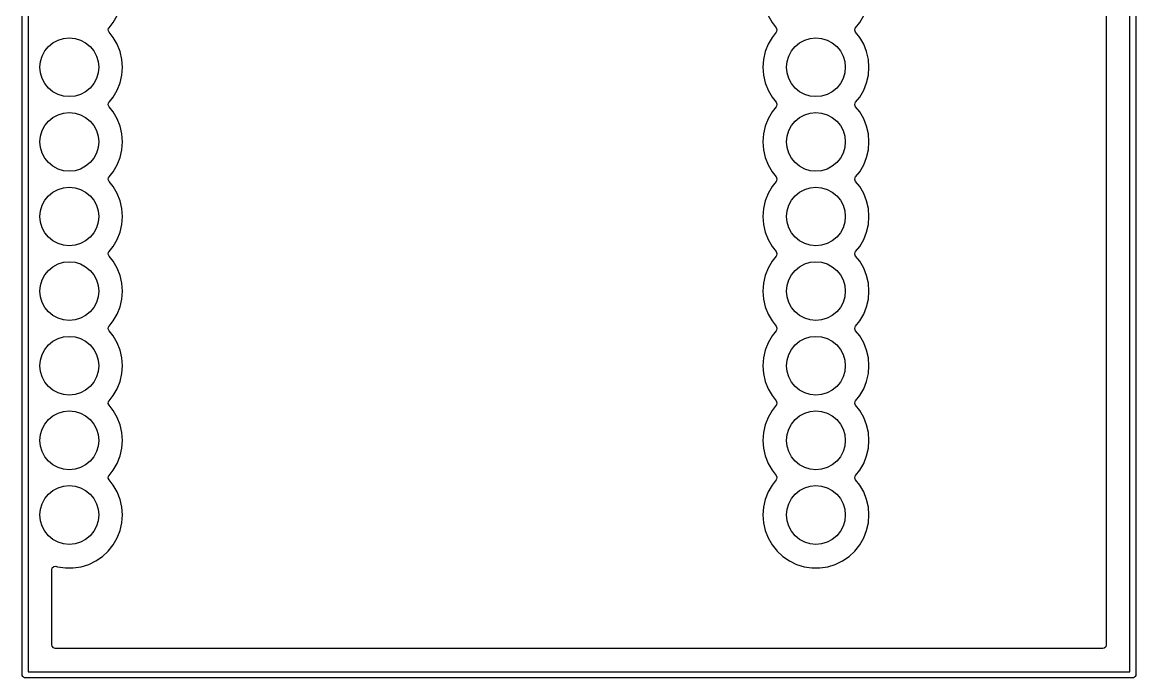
# Model space of a CAD drawing. Extents: x 164 to 201.9, y -130.9 to -85.9.
# Drawn here: x 164.05 to 201.93, y -130.86 to -108.55 of the extents above; entities that cross this region are included whole.
import ezdxf

# ---------------------------------------------------------------- set-up
doc = ezdxf.new("R2010")
doc.units = 0
doc.layers.add('BLACK', color=7, linetype='CONTINUOUS')

msp = doc.modelspace()

# ---------------------------------------------------------------- linework, layer by layer
at = {"layer": 'BLACK', "linetype": 'CONTINUOUS'}
for p, q in [((164.05, -130.76), (164.05, -86)), ((164.25, -86.1), (164.25, -130.66)), ((201.73, -130.66), (201.73, -86.1)), ((201.93, -86), (201.93, -130.76)), ((200.9295, -87.0245), (200.9295, -129.7355)), ((167.141815, -108.557102), (167.276743, -108.323398)), ((189.423257, -108.323398), (189.558185, -108.557102)), ((192.541815, -108.557102), (192.676743, -108.323398)), ((167.001784, -108.732693), (167.141815, -108.557102)), ((189.558185, -108.557102), (189.69821, -108.732687)), ((192.401784, -108.732693), (192.541815, -108.557102)), ((165.45491, -109.099215), (165.65, -109.08)), ((165.65, -109.08), (165.84509, -109.099215)), ((166.975381, -108.822627), (166.988136, -108.753931)), ((167.001787, -108.88731), (166.975381, -108.822627)), ((166.988136, -108.753931), (167.001784, -108.732693)), ((167.141815, -109.062898), (167.001787, -108.88731)), ((167.276743, -109.296602), (167.141815, -109.062898)), ((189.558185, -109.062898), (189.423258, -109.296599)), ((189.69821, -108.887313), (189.558185, -109.062898)), ((189.69821, -108.732687), (189.724618, -108.797374)), ((189.711862, -108.866069), (189.69821, -108.887313)), ((189.724618, -108.797374), (189.711862, -108.866069)), ((190.85491, -109.099215), (191.05, -109.08)), ((191.05, -109.08), (191.24509, -109.099215)), ((192.375381, -108.822627), (192.388136, -108.753931)), ((192.401787, -108.88731), (192.375381, -108.822627)), ((192.388136, -108.753931), (192.401784, -108.732693)), ((192.541815, -109.062898), (192.401787, -108.88731)), ((192.676743, -109.296602), (192.541815, -109.062898)), ((164.81853, -109.52443), (164.942893, -109.372893)), ((164.942893, -109.372893), (165.09443, -109.24853)), ((165.09443, -109.24853), (165.267317, -109.15612)), ((165.267317, -109.15612), (165.45491, -109.099215)), ((165.84509, -109.099215), (166.032683, -109.15612)), ((166.032683, -109.15612), (166.20557, -109.24853)), ((166.20557, -109.24853), (166.357107, -109.372893)), ((166.357107, -109.372893), (166.48147, -109.52443)), ((167.375334, -109.547805), (167.276743, -109.296602)), ((189.423256, -109.296603), (189.324666, -109.547804)), ((189.423258, -109.296599), (189.423256, -109.296603)), ((190.21853, -109.52443), (190.342893, -109.372893)), ((190.342893, -109.372893), (190.49443, -109.24853)), ((190.49443, -109.24853), (190.667317, -109.15612)), ((190.667317, -109.15612), (190.85491, -109.099215)), ((191.24509, -109.099215), (191.432683, -109.15612)), ((191.432683, -109.15612), (191.60557, -109.24853)), ((191.60557, -109.24853), (191.757107, -109.372893)), ((191.757107, -109.372893), (191.88147, -109.52443)), ((192.775334, -109.547805), (192.676743, -109.296602)), ((164.669215, -109.88491), (164.72612, -109.697317)), ((164.72612, -109.697317), (164.81853, -109.52443)), ((166.48147, -109.52443), (166.57388, -109.697317)), ((166.57388, -109.697317), (166.630785, -109.88491)), ((167.435383, -109.810897), (167.375334, -109.547805)), ((167.455549, -110.08), (167.435383, -109.810897)), ((189.264616, -109.810898), (189.244451, -110.079995)), ((189.324664, -109.547811), (189.264616, -109.810898)), ((189.324666, -109.547804), (189.324664, -109.547811)), ((190.069215, -109.88491), (190.12612, -109.697317)), ((190.12612, -109.697317), (190.21853, -109.52443)), ((191.88147, -109.52443), (191.97388, -109.697317)), ((191.97388, -109.697317), (192.030785, -109.88491)), ((192.835383, -109.810897), (192.775334, -109.547805)), ((192.855549, -110.08), (192.835383, -109.810897)), ((164.65, -110.08), (164.669215, -109.88491)), ((164.669215, -110.27509), (164.65, -110.08)), ((166.630785, -109.88491), (166.65, -110.08)), ((166.65, -110.08), (166.630785, -110.27509)), ((167.435383, -110.349103), (167.455549, -110.08)), ((189.244451, -110.079995), (189.244451, -110.080004)), ((189.244451, -110.080004), (189.264616, -110.349101)), ((190.05, -110.08), (190.069215, -109.88491)), ((190.069215, -110.27509), (190.05, -110.08)), ((192.030785, -109.88491), (192.05, -110.08)), ((192.05, -110.08), (192.030785, -110.27509)), ((192.835383, -110.349103), (192.855549, -110.08)), ((164.72612, -110.462683), (164.669215, -110.27509)), ((164.81853, -110.63557), (164.72612, -110.462683)), ((166.57388, -110.462683), (166.48147, -110.63557)), ((166.630785, -110.27509), (166.57388, -110.462683)), ((167.375334, -110.612195), (167.435383, -110.349103)), ((189.264616, -110.349101), (189.324664, -110.612188)), ((190.12612, -110.462683), (190.069215, -110.27509)), ((190.21853, -110.63557), (190.12612, -110.462683)), ((191.97388, -110.462683), (191.88147, -110.63557)), ((192.030785, -110.27509), (191.97388, -110.462683)), ((192.775334, -110.612195), (192.835383, -110.349103)), ((164.942893, -110.787107), (164.81853, -110.63557)), ((165.09443, -110.91147), (164.942893, -110.787107)), ((165.267317, -111.00388), (165.09443, -110.91147)), ((166.20557, -110.91147), (166.032683, -111.00388)), ((166.357107, -110.787107), (166.20557, -110.91147)), ((166.48147, -110.63557), (166.357107, -110.787107)), ((167.141815, -111.097102), (167.276743, -110.863398)), ((167.276743, -110.863398), (167.375334, -110.612195)), ((189.324664, -110.612188), (189.324666, -110.612195)), ((189.324666, -110.612195), (189.423257, -110.863398)), ((189.423257, -110.863398), (189.558185, -111.097102)), ((190.342893, -110.787107), (190.21853, -110.63557)), ((190.49443, -110.91147), (190.342893, -110.787107)), ((190.667317, -111.00388), (190.49443, -110.91147)), ((191.60557, -110.91147), (191.432683, -111.00388)), ((191.757107, -110.787107), (191.60557, -110.91147)), ((191.88147, -110.63557), (191.757107, -110.787107)), ((192.541815, -111.097102), (192.676743, -110.863398)), ((192.676743, -110.863398), (192.775334, -110.612195)), ((165.45491, -111.060785), (165.267317, -111.00388)), ((165.65, -111.08), (165.45491, -111.060785)), ((165.84509, -111.060785), (165.65, -111.08)), ((166.032683, -111.00388), (165.84509, -111.060785)), ((166.975381, -111.362627), (166.988136, -111.293931)), ((167.001787, -111.42731), (166.975381, -111.362627)), ((166.988136, -111.293931), (167.001784, -111.272693)), ((167.001784, -111.272693), (167.141815, -111.097102)), ((189.558185, -111.097102), (189.69821, -111.272687)), ((189.69821, -111.272687), (189.724618, -111.337374)), ((189.724618, -111.337374), (189.711862, -111.406069)), ((190.85491, -111.060785), (190.667317, -111.00388)), ((191.05, -111.08), (190.85491, -111.060785)), ((191.24509, -111.060785), (191.05, -111.08)), ((191.432683, -111.00388), (191.24509, -111.060785)), ((192.375381, -111.362627), (192.388136, -111.293931)), ((192.401787, -111.42731), (192.375381, -111.362627)), ((192.388136, -111.293931), (192.401784, -111.272693)), ((192.401784, -111.272693), (192.541815, -111.097102)), ((165.09443, -111.78853), (165.267317, -111.69612)), ((165.267317, -111.69612), (165.45491, -111.639215)), ((165.45491, -111.639215), (165.65, -111.62)), ((165.65, -111.62), (165.84509, -111.639215)), ((165.84509, -111.639215), (166.032683, -111.69612)), ((166.032683, -111.69612), (166.20557, -111.78853)), ((167.141815, -111.602898), (167.001787, -111.42731)), ((167.276743, -111.836602), (167.141815, -111.602898)), ((189.558185, -111.602898), (189.423258, -111.836599)), ((189.69821, -111.427313), (189.558185, -111.602898)), ((189.711862, -111.406069), (189.69821, -111.427313)), ((190.49443, -111.78853), (190.667317, -111.69612)), ((190.667317, -111.69612), (190.85491, -111.639215)), ((190.85491, -111.639215), (191.05, -111.62)), ((191.05, -111.62), (191.24509, -111.639215)), ((191.24509, -111.639215), (191.432683, -111.69612)), ((191.432683, -111.69612), (191.60557, -111.78853)), ((192.541815, -111.602898), (192.401787, -111.42731)), ((192.676743, -111.836602), (192.541815, -111.602898)), ((164.72612, -112.237317), (164.81853, -112.06443)), ((164.81853, -112.06443), (164.942893, -111.912893)), ((164.942893, -111.912893), (165.09443, -111.78853)), ((166.20557, -111.78853), (166.357107, -111.912893)), ((166.357107, -111.912893), (166.48147, -112.06443)), ((166.48147, -112.06443), (166.57388, -112.237317)), ((167.375334, -112.087805), (167.276743, -111.836602)), ((167.435383, -112.350897), (167.375334, -112.087805)), ((189.324664, -112.087811), (189.264616, -112.350898)), ((189.324666, -112.087804), (189.324664, -112.087811)), ((189.423256, -111.836603), (189.324666, -112.087804)), ((189.423258, -111.836599), (189.423256, -111.836603)), ((190.12612, -112.237317), (190.21853, -112.06443)), ((190.21853, -112.06443), (190.342893, -111.912893)), ((190.342893, -111.912893), (190.49443, -111.78853)), ((191.60557, -111.78853), (191.757107, -111.912893)), ((191.757107, -111.912893), (191.88147, -112.06443)), ((191.88147, -112.06443), (191.97388, -112.237317)), ((192.775334, -112.087805), (192.676743, -111.836602)), ((192.835383, -112.350897), (192.775334, -112.087805)), ((164.65, -112.62), (164.669215, -112.42491)), ((164.669215, -112.42491), (164.72612, -112.237317)), ((166.57388, -112.237317), (166.630785, -112.42491)), ((166.630785, -112.42491), (166.65, -112.62)), ((167.455549, -112.62), (167.435383, -112.350897)), ((189.264616, -112.350898), (189.244451, -112.619995)), ((190.05, -112.62), (190.069215, -112.42491)), ((190.069215, -112.42491), (190.12612, -112.237317)), ((191.97388, -112.237317), (192.030785, -112.42491)), ((192.030785, -112.42491), (192.05, -112.62)), ((192.855549, -112.62), (192.835383, -112.350897)), ((164.669215, -112.81509), (164.65, -112.62)), ((164.72612, -113.002683), (164.669215, -112.81509)), ((166.630785, -112.81509), (166.57388, -113.002683)), ((166.65, -112.62), (166.630785, -112.81509)), ((167.435383, -112.889103), (167.455549, -112.62)), ((189.244451, -112.619995), (189.244451, -112.620004)), ((189.244451, -112.620004), (189.264616, -112.889101)), ((190.069215, -112.81509), (190.05, -112.62)), ((190.12612, -113.002683), (190.069215, -112.81509)), ((192.030785, -112.81509), (191.97388, -113.002683)), ((192.05, -112.62), (192.030785, -112.81509)), ((192.835383, -112.889103), (192.855549, -112.62)), ((164.81853, -113.17557), (164.72612, -113.002683)), ((164.942893, -113.327107), (164.81853, -113.17557)), ((166.48147, -113.17557), (166.357107, -113.327107)), ((166.57388, -113.002683), (166.48147, -113.17557)), ((167.276743, -113.403398), (167.375334, -113.152195)), ((167.375334, -113.152195), (167.435383, -112.889103)), ((189.264616, -112.889101), (189.324664, -113.152188)), ((189.324664, -113.152188), (189.324666, -113.152195)), ((189.324666, -113.152195), (189.423257, -113.403398)), ((190.21853, -113.17557), (190.12612, -113.002683)), ((190.342893, -113.327107), (190.21853, -113.17557)), ((191.88147, -113.17557), (191.757107, -113.327107)), ((191.97388, -113.002683), (191.88147, -113.17557)), ((192.676743, -113.403398), (192.775334, -113.152195)), ((192.775334, -113.152195), (192.835383, -112.889103)), ((165.09443, -113.45147), (164.942893, -113.327107)), ((165.267317, -113.54388), (165.09443, -113.45147)), ((165.45491, -113.600785), (165.267317, -113.54388)), ((165.65, -113.62), (165.45491, -113.600785)), ((165.84509, -113.600785), (165.65, -113.62)), ((166.032683, -113.54388), (165.84509, -113.600785)), ((166.20557, -113.45147), (166.032683, -113.54388)), ((166.357107, -113.327107), (166.20557, -113.45147)), ((167.001784, -113.812693), (167.141815, -113.637102)), ((167.141815, -113.637102), (167.276743, -113.403398)), ((189.423257, -113.403398), (189.558185, -113.637102)), ((189.558185, -113.637102), (189.69821, -113.812687)), ((190.49443, -113.45147), (190.342893, -113.327107)), ((190.667317, -113.54388), (190.49443, -113.45147)), ((190.85491, -113.600785), (190.667317, -113.54388)), ((191.05, -113.62), (190.85491, -113.600785)), ((191.24509, -113.600785), (191.05, -113.62)), ((191.432683, -113.54388), (191.24509, -113.600785)), ((191.60557, -113.45147), (191.432683, -113.54388)), ((191.757107, -113.327107), (191.60557, -113.45147)), ((192.401784, -113.812693), (192.541815, -113.637102)), ((192.541815, -113.637102), (192.676743, -113.403398)), ((166.975381, -113.902627), (166.988136, -113.833931)), ((167.001787, -113.96731), (166.975381, -113.902627)), ((166.988136, -113.833931), (167.001784, -113.812693)), ((167.141815, -114.142898), (167.001787, -113.96731)), ((189.69821, -113.967313), (189.558185, -114.142898)), ((189.69821, -113.812687), (189.724618, -113.877374)), ((189.711862, -113.946069), (189.69821, -113.967313)), ((189.724618, -113.877374), (189.711862, -113.946069)), ((192.375381, -113.902627), (192.388136, -113.833931)), ((192.401787, -113.96731), (192.375381, -113.902627)), ((192.388136, -113.833931), (192.401784, -113.812693)), ((192.541815, -114.142898), (192.401787, -113.96731)), ((164.942893, -114.452893), (165.09443, -114.32853)), ((165.09443, -114.32853), (165.267317, -114.23612)), ((165.267317, -114.23612), (165.45491, -114.179215)), ((165.45491, -114.179215), (165.65, -114.16)), ((165.65, -114.16), (165.84509, -114.179215)), ((165.84509, -114.179215), (166.032683, -114.23612)), ((166.032683, -114.23612), (166.20557, -114.32853)), ((166.20557, -114.32853), (166.357107, -114.452893)), ((167.276743, -114.376602), (167.141815, -114.142898)), ((167.375334, -114.627805), (167.276743, -114.376602)), ((189.423256, -114.376603), (189.324666, -114.627804)), ((189.423258, -114.376599), (189.423256, -114.376603)), ((189.558185, -114.142898), (189.423258, -114.376599)), ((190.342893, -114.452893), (190.49443, -114.32853)), ((190.49443, -114.32853), (190.667317, -114.23612)), ((190.667317, -114.23612), (190.85491, -114.179215)), ((190.85491, -114.179215), (191.05, -114.16)), ((191.05, -114.16), (191.24509, -114.179215)), ((191.24509, -114.179215), (191.432683, -114.23612)), ((191.432683, -114.23612), (191.60557, -114.32853)), ((191.60557, -114.32853), (191.757107, -114.452893)), ((192.676743, -114.376602), (192.541815, -114.142898)), ((192.775334, -114.627805), (192.676743, -114.376602)), ((164.72612, -114.777317), (164.81853, -114.60443)), ((164.81853, -114.60443), (164.942893, -114.452893)), ((166.357107, -114.452893), (166.48147, -114.60443)), ((166.48147, -114.60443), (166.57388, -114.777317)), ((167.435383, -114.890897), (167.375334, -114.627805)), ((189.324664, -114.627811), (189.264616, -114.890898)), ((189.324666, -114.627804), (189.324664, -114.627811)), ((190.12612, -114.777317), (190.21853, -114.60443)), ((190.21853, -114.60443), (190.342893, -114.452893)), ((191.757107, -114.452893), (191.88147, -114.60443)), ((191.88147, -114.60443), (191.97388, -114.777317)), ((192.835383, -114.890897), (192.775334, -114.627805)), ((164.65, -115.16), (164.669215, -114.96491)), ((164.669215, -114.96491), (164.72612, -114.777317)), ((166.57388, -114.777317), (166.630785, -114.96491)), ((166.630785, -114.96491), (166.65, -115.16)), ((167.455549, -115.16), (167.435383, -114.890897)), ((189.264616, -114.890898), (189.244451, -115.159995)), ((190.05, -115.16), (190.069215, -114.96491)), ((190.069215, -114.96491), (190.12612, -114.777317)), ((191.97388, -114.777317), (192.030785, -114.96491)), ((192.030785, -114.96491), (192.05, -115.16)), ((192.855549, -115.16), (192.835383, -114.890897)), ((164.669215, -115.35509), (164.65, -115.16)), ((164.72612, -115.542683), (164.669215, -115.35509)), ((166.630785, -115.35509), (166.57388, -115.542683)), ((166.65, -115.16), (166.630785, -115.35509)), ((167.375334, -115.692195), (167.435383, -115.429103)), ((167.435383, -115.429103), (167.455549, -115.16)), ((189.244451, -115.159995), (189.244451, -115.160004)), ((189.244451, -115.160004), (189.264616, -115.429101)), ((189.264616, -115.429101), (189.324664, -115.692188)), ((190.069215, -115.35509), (190.05, -115.16)), ((190.12612, -115.542683), (190.069215, -115.35509)), ((192.030785, -115.35509), (191.97388, -115.542683)), ((192.05, -115.16), (192.030785, -115.35509)), ((192.775334, -115.692195), (192.835383, -115.429103)), ((192.835383, -115.429103), (192.855549, -115.16)), ((164.81853, -115.71557), (164.72612, -115.542683)), ((164.942893, -115.867107), (164.81853, -115.71557)), ((165.09443, -115.99147), (164.942893, -115.867107)), ((166.357107, -115.867107), (166.20557, -115.99147)), ((166.48147, -115.71557), (166.357107, -115.867107)), ((166.57388, -115.542683), (166.48147, -115.71557)), ((167.276743, -115.943398), (167.375334, -115.692195)), ((189.324664, -115.692188), (189.324666, -115.692195)), ((189.324666, -115.692195), (189.423257, -115.943398)), ((190.21853, -115.71557), (190.12612, -115.542683)), ((190.342893, -115.867107), (190.21853, -115.71557)), ((190.49443, -115.99147), (190.342893, -115.867107)), ((191.757107, -115.867107), (191.60557, -115.99147)), ((191.88147, -115.71557), (191.757107, -115.867107)), ((191.97388, -115.542683), (191.88147, -115.71557)), ((192.676743, -115.943398), (192.775334, -115.692195)), ((165.267317, -116.08388), (165.09443, -115.99147)), ((165.45491, -116.140785), (165.267317, -116.08388)), ((165.65, -116.16), (165.45491, -116.140785)), ((165.84509, -116.140785), (165.65, -116.16)), ((166.032683, -116.08388), (165.84509, -116.140785)), ((166.20557, -115.99147), (166.032683, -116.08388)), ((167.001784, -116.352693), (167.141815, -116.177102)), ((167.141815, -116.177102), (167.276743, -115.943398)), ((189.423257, -115.943398), (189.558185, -116.177102)), ((189.558185, -116.177102), (189.69821, -116.352687)), ((190.667317, -116.08388), (190.49443, -115.99147)), ((190.85491, -116.140785), (190.667317, -116.08388)), ((191.05, -116.16), (190.85491, -116.140785)), ((191.24509, -116.140785), (191.05, -116.16)), ((191.432683, -116.08388), (191.24509, -116.140785)), ((191.60557, -115.99147), (191.432683, -116.08388)), ((192.401784, -116.352693), (192.541815, -116.177102)), ((192.541815, -116.177102), (192.676743, -115.943398)), ((166.975381, -116.442627), (166.988136, -116.373931)), ((167.001787, -116.50731), (166.975381, -116.442627)), ((166.988136, -116.373931), (167.001784, -116.352693)), ((167.141815, -116.682898), (167.001787, -116.50731)), ((189.69821, -116.507313), (189.558185, -116.682898)), ((189.69821, -116.352687), (189.724618, -116.417374)), ((189.711862, -116.486069), (189.69821, -116.507313)), ((189.724618, -116.417374), (189.711862, -116.486069)), ((192.375381, -116.442627), (192.388136, -116.373931)), ((192.401787, -116.50731), (192.375381, -116.442627)), ((192.388136, -116.373931), (192.401784, -116.352693)), ((192.541815, -116.682898), (192.401787, -116.50731)), ((164.81853, -117.14443), (164.942893, -116.992893)), ((164.942893, -116.992893), (165.09443, -116.86853)), ((165.09443, -116.86853), (165.267317, -116.77612)), ((165.267317, -116.77612), (165.45491, -116.719215)), ((165.45491, -116.719215), (165.65, -116.7)), ((165.65, -116.7), (165.84509, -116.719215)), ((165.84509, -116.719215), (166.032683, -116.77612)), ((166.032683, -116.77612), (166.20557, -116.86853)), ((166.20557, -116.86853), (166.357107, -116.992893)), ((166.357107, -116.992893), (166.48147, -117.14443)), ((167.276743, -116.916602), (167.141815, -116.682898)), ((167.375334, -117.167805), (167.276743, -116.916602)), ((189.423256, -116.916603), (189.324666, -117.167804)), ((189.423258, -116.916599), (189.423256, -116.916603)), ((189.558185, -116.682898), (189.423258, -116.916599)), ((190.21853, -117.14443), (190.342893, -116.992893)), ((190.342893, -116.992893), (190.49443, -116.86853)), ((190.49443, -116.86853), (190.667317, -116.77612)), ((190.667317, -116.77612), (190.85491, -116.719215)), ((190.85491, -116.719215), (191.05, -116.7)), ((191.05, -116.7), (191.24509, -116.719215)), ((191.24509, -116.719215), (191.432683, -116.77612)), ((191.432683, -116.77612), (191.60557, -116.86853)), ((191.60557, -116.86853), (191.757107, -116.992893)), ((191.757107, -116.992893), (191.88147, -117.14443)), ((192.676743, -116.916602), (192.541815, -116.682898)), ((192.775334, -117.167805), (192.676743, -116.916602)), ((164.669215, -117.50491), (164.72612, -117.317317)), ((164.72612, -117.317317), (164.81853, -117.14443)), ((166.48147, -117.14443), (166.57388, -117.317317)), ((166.57388, -117.317317), (166.630785, -117.50491)), ((167.435383, -117.430897), (167.375334, -117.167805)), ((189.324664, -117.167811), (189.264616, -117.430898)), ((189.324666, -117.167804), (189.324664, -117.167811)), ((190.069215, -117.50491), (190.12612, -117.317317)), ((190.12612, -117.317317), (190.21853, -117.14443)), ((191.88147, -117.14443), (191.97388, -117.317317)), ((191.97388, -117.317317), (192.030785, -117.50491)), ((192.835383, -117.430897), (192.775334, -117.167805)), ((164.65, -117.7), (164.669215, -117.50491)), ((164.669215, -117.89509), (164.65, -117.7)), ((166.630785, -117.50491), (166.65, -117.7)), ((166.65, -117.7), (166.630785, -117.89509)), ((167.455549, -117.7), (167.435383, -117.430897)), ((167.435383, -117.969103), (167.455549, -117.7)), ((189.264616, -117.430898), (189.244451, -117.699995)), ((189.244451, -117.699995), (189.244451, -117.700004)), ((189.244451, -117.700004), (189.264616, -117.969101)), ((190.05, -117.7), (190.069215, -117.50491)), ((190.069215, -117.89509), (190.05, -117.7)), ((192.030785, -117.50491), (192.05, -117.7)), ((192.05, -117.7), (192.030785, -117.89509)), ((192.855549, -117.7), (192.835383, -117.430897)), ((192.835383, -117.969103), (192.855549, -117.7)), ((164.72612, -118.082683), (164.669215, -117.89509)), ((164.81853, -118.25557), (164.72612, -118.082683)), ((166.57388, -118.082683), (166.48147, -118.25557)), ((166.630785, -117.89509), (166.57388, -118.082683)), ((167.375334, -118.232195), (167.435383, -117.969103)), ((189.264616, -117.969101), (189.324664, -118.232188)), ((190.12612, -118.082683), (190.069215, -117.89509)), ((190.21853, -118.25557), (190.12612, -118.082683)), ((191.97388, -118.082683), (191.88147, -118.25557)), ((192.030785, -117.89509), (191.97388, -118.082683)), ((192.775334, -118.232195), (192.835383, -117.969103)), ((164.942893, -118.407107), (164.81853, -118.25557)), ((165.09443, -118.53147), (164.942893, -118.407107)), ((165.267317, -118.62388), (165.09443, -118.53147)), ((166.20557, -118.53147), (166.032683, -118.62388)), ((166.357107, -118.407107), (166.20557, -118.53147)), ((166.48147, -118.25557), (166.357107, -118.407107)), ((167.141815, -118.717102), (167.276743, -118.483398)), ((167.276743, -118.483398), (167.375334, -118.232195)), ((189.324664, -118.232188), (189.324666, -118.232195)), ((189.324666, -118.232195), (189.423257, -118.483398)), ((189.423257, -118.483398), (189.558185, -118.717102)), ((190.342893, -118.407107), (190.21853, -118.25557)), ((190.49443, -118.53147), (190.342893, -118.407107)), ((190.667317, -118.62388), (190.49443, -118.53147)), ((191.60557, -118.53147), (191.432683, -118.62388)), ((191.757107, -118.407107), (191.60557, -118.53147)), ((191.88147, -118.25557), (191.757107, -118.407107)), ((192.541815, -118.717102), (192.676743, -118.483398)), ((192.676743, -118.483398), (192.775334, -118.232195)), ((165.45491, -118.680785), (165.267317, -118.62388)), ((165.65, -118.7), (165.45491, -118.680785)), ((165.84509, -118.680785), (165.65, -118.7)), ((166.032683, -118.62388), (165.84509, -118.680785)), ((166.975381, -118.982627), (166.988136, -118.913931)), ((166.988136, -118.913931), (167.001784, -118.892693)), ((167.001784, -118.892693), (167.141815, -118.717102)), ((189.558185, -118.717102), (189.69821, -118.892687)), ((189.69821, -118.892687), (189.724618, -118.957374)), ((190.85491, -118.680785), (190.667317, -118.62388)), ((191.05, -118.7), (190.85491, -118.680785)), ((191.24509, -118.680785), (191.05, -118.7)), ((191.432683, -118.62388), (191.24509, -118.680785)), ((192.375381, -118.982627), (192.388136, -118.913931)), ((192.388136, -118.913931), (192.401784, -118.892693)), ((192.401784, -118.892693), (192.541815, -118.717102)), ((165.09443, -119.40853), (165.267317, -119.31612)), ((165.267317, -119.31612), (165.45491, -119.259215)), ((165.45491, -119.259215), (165.65, -119.24)), ((165.65, -119.24), (165.84509, -119.259215)), ((165.84509, -119.259215), (166.032683, -119.31612)), ((166.032683, -119.31612), (166.20557, -119.40853)), ((167.001787, -119.04731), (166.975381, -118.982627)), ((167.141815, -119.222898), (167.001787, -119.04731)), ((167.276743, -119.456602), (167.141815, -119.222898)), ((189.558185, -119.222898), (189.423258, -119.456599)), ((189.69821, -119.047313), (189.558185, -119.222898)), ((189.711862, -119.026069), (189.69821, -119.047313)), ((189.724618, -118.957374), (189.711862, -119.026069)), ((190.49443, -119.40853), (190.667317, -119.31612)), ((190.667317, -119.31612), (190.85491, -119.259215)), ((190.85491, -119.259215), (191.05, -119.24)), ((191.05, -119.24), (191.24509, -119.259215)), ((191.24509, -119.259215), (191.432683, -119.31612)), ((191.432683, -119.31612), (191.60557, -119.40853)), ((192.401787, -119.04731), (192.375381, -118.982627)), ((192.541815, -119.222898), (192.401787, -119.04731)), ((192.676743, -119.456602), (192.541815, -119.222898)), ((164.72612, -119.857317), (164.81853, -119.68443)), ((164.81853, -119.68443), (164.942893, -119.532893)), ((164.942893, -119.532893), (165.09443, -119.40853)), ((166.20557, -119.40853), (166.357107, -119.532893)), ((166.357107, -119.532893), (166.48147, -119.68443)), ((166.48147, -119.68443), (166.57388, -119.857317)), ((167.375334, -119.707805), (167.276743, -119.456602)), ((189.423256, -119.456603), (189.324666, -119.707804)), ((189.423258, -119.456599), (189.423256, -119.456603)), ((190.12612, -119.857317), (190.21853, -119.68443)), ((190.21853, -119.68443), (190.342893, -119.532893)), ((190.342893, -119.532893), (190.49443, -119.40853)), ((191.60557, -119.40853), (191.757107, -119.532893)), ((191.757107, -119.532893), (191.88147, -119.68443)), ((191.88147, -119.68443), (191.97388, -119.857317)), ((192.775334, -119.707805), (192.676743, -119.456602)), ((164.65, -120.24), (164.669215, -120.04491)), ((164.669215, -120.04491), (164.72612, -119.857317)), ((166.57388, -119.857317), (166.630785, -120.04491)), ((166.630785, -120.04491), (166.65, -120.24)), ((167.435383, -119.970897), (167.375334, -119.707805)), ((167.455549, -120.24), (167.435383, -119.970897)), ((189.264616, -119.970898), (189.244451, -120.239995)), ((189.324664, -119.707811), (189.264616, -119.970898)), ((189.324666, -119.707804), (189.324664, -119.707811)), ((190.05, -120.24), (190.069215, -120.04491)), ((190.069215, -120.04491), (190.12612, -119.857317)), ((191.97388, -119.857317), (192.030785, -120.04491)), ((192.030785, -120.04491), (192.05, -120.24)), ((192.835383, -119.970897), (192.775334, -119.707805)), ((192.855549, -120.24), (192.835383, -119.970897)), ((164.669215, -120.43509), (164.65, -120.24)), ((164.72612, -120.622683), (164.669215, -120.43509)), ((166.630785, -120.43509), (166.57388, -120.622683)), ((166.65, -120.24), (166.630785, -120.43509)), ((167.435383, -120.509103), (167.455549, -120.24)), ((189.244451, -120.239995), (189.244451, -120.240004)), ((189.244451, -120.240004), (189.264616, -120.509101)), ((190.069215, -120.43509), (190.05, -120.24)), ((190.12612, -120.622683), (190.069215, -120.43509)), ((192.030785, -120.43509), (191.97388, -120.622683)), ((192.05, -120.24), (192.030785, -120.43509)), ((192.835383, -120.509103), (192.855549, -120.24)), ((164.81853, -120.79557), (164.72612, -120.622683)), ((164.942893, -120.947107), (164.81853, -120.79557)), ((166.48147, -120.79557), (166.357107, -120.947107)), ((166.57388, -120.622683), (166.48147, -120.79557)), ((167.276743, -121.023398), (167.375334, -120.772195)), ((167.375334, -120.772195), (167.435383, -120.509103)), ((189.264616, -120.509101), (189.324664, -120.772188)), ((189.324664, -120.772188), (189.324666, -120.772195)), ((189.324666, -120.772195), (189.423257, -121.023398)), ((190.21853, -120.79557), (190.12612, -120.622683)), ((190.342893, -120.947107), (190.21853, -120.79557)), ((191.88147, -120.79557), (191.757107, -120.947107)), ((191.97388, -120.622683), (191.88147, -120.79557)), ((192.676743, -121.023398), (192.775334, -120.772195)), ((192.775334, -120.772195), (192.835383, -120.509103)), ((165.09443, -121.07147), (164.942893, -120.947107)), ((165.267317, -121.16388), (165.09443, -121.07147)), ((165.45491, -121.220785), (165.267317, -121.16388)), ((166.032683, -121.16388), (165.84509, -121.220785)), ((166.20557, -121.07147), (166.032683, -121.16388)), ((166.357107, -120.947107), (166.20557, -121.07147)), ((167.141815, -121.257102), (167.276743, -121.023398)), ((189.423257, -121.023398), (189.558185, -121.257102)), ((190.49443, -121.07147), (190.342893, -120.947107)), ((190.667317, -121.16388), (190.49443, -121.07147)), ((190.85491, -121.220785), (190.667317, -121.16388)), ((191.432683, -121.16388), (191.24509, -121.220785)), ((191.60557, -121.07147), (191.432683, -121.16388)), ((191.757107, -120.947107), (191.60557, -121.07147)), ((192.541815, -121.257102), (192.676743, -121.023398)), ((165.65, -121.24), (165.45491, -121.220785)), ((165.84509, -121.220785), (165.65, -121.24)), ((166.975381, -121.522627), (166.988136, -121.453931)), ((167.001787, -121.58731), (166.975381, -121.522627)), ((166.988136, -121.453931), (167.001784, -121.432693)), ((167.001784, -121.432693), (167.141815, -121.257102)), ((167.141815, -121.762898), (167.001787, -121.58731)), ((189.558185, -121.257102), (189.69821, -121.432687)), ((189.69821, -121.587313), (189.558185, -121.762898)), ((189.69821, -121.432687), (189.724618, -121.497374)), ((189.711862, -121.566069), (189.69821, -121.587313)), ((189.724618, -121.497374), (189.711862, -121.566069)), ((191.05, -121.24), (190.85491, -121.220785)), ((191.24509, -121.220785), (191.05, -121.24)), ((192.375381, -121.522627), (192.388136, -121.453931)), ((192.401787, -121.58731), (192.375381, -121.522627)), ((192.388136, -121.453931), (192.401784, -121.432693)), ((192.401784, -121.432693), (192.541815, -121.257102)), ((192.541815, -121.762898), (192.401787, -121.58731)), ((164.942893, -122.072893), (165.09443, -121.94853)), ((165.09443, -121.94853), (165.267317, -121.85612)), ((165.267317, -121.85612), (165.45491, -121.799215)), ((165.45491, -121.799215), (165.65, -121.78)), ((165.65, -121.78), (165.84509, -121.799215)), ((165.84509, -121.799215), (166.032683, -121.85612)), ((166.032683, -121.85612), (166.20557, -121.94853)), ((166.20557, -121.94853), (166.357107, -122.072893)), ((167.276743, -121.996602), (167.141815, -121.762898)), ((189.558185, -121.762898), (189.423258, -121.996599)), ((190.342893, -122.072893), (190.49443, -121.94853)), ((190.49443, -121.94853), (190.667317, -121.85612)), ((190.667317, -121.85612), (190.85491, -121.799215)), ((190.85491, -121.799215), (191.05, -121.78)), ((191.05, -121.78), (191.24509, -121.799215)), ((191.24509, -121.799215), (191.432683, -121.85612)), ((191.432683, -121.85612), (191.60557, -121.94853)), ((191.60557, -121.94853), (191.757107, -122.072893)), ((192.676743, -121.996602), (192.541815, -121.762898)), ((164.72612, -122.397317), (164.81853, -122.22443)), ((164.81853, -122.22443), (164.942893, -122.072893)), ((166.357107, -122.072893), (166.48147, -122.22443)), ((166.48147, -122.22443), (166.57388, -122.397317)), ((167.375334, -122.247805), (167.276743, -121.996602)), ((167.435383, -122.510897), (167.375334, -122.247805)), ((189.324664, -122.247811), (189.264616, -122.510898)), ((189.324666, -122.247804), (189.324664, -122.247811)), ((189.423256, -121.996603), (189.324666, -122.247804)), ((189.423258, -121.996599), (189.423256, -121.996603)), ((190.12612, -122.397317), (190.21853, -122.22443)), ((190.21853, -122.22443), (190.342893, -122.072893)), ((191.757107, -122.072893), (191.88147, -122.22443)), ((191.88147, -122.22443), (191.97388, -122.397317)), ((192.775334, -122.247805), (192.676743, -121.996602)), ((192.835383, -122.510897), (192.775334, -122.247805)), ((164.65, -122.78), (164.669215, -122.58491)), ((164.669215, -122.58491), (164.72612, -122.397317)), ((166.57388, -122.397317), (166.630785, -122.58491)), ((166.630785, -122.58491), (166.65, -122.78)), ((167.455549, -122.78), (167.435383, -122.510897)), ((189.264616, -122.510898), (189.244451, -122.779995)), ((190.05, -122.78), (190.069215, -122.58491)), ((190.069215, -122.58491), (190.12612, -122.397317)), ((191.97388, -122.397317), (192.030785, -122.58491)), ((192.030785, -122.58491), (192.05, -122.78)), ((192.855549, -122.78), (192.835383, -122.510897)), ((164.669215, -122.97509), (164.65, -122.78)), ((164.72612, -123.162683), (164.669215, -122.97509)), ((166.630785, -122.97509), (166.57388, -123.162683)), ((166.65, -122.78), (166.630785, -122.97509)), ((167.375334, -123.312195), (167.435383, -123.049103)), ((167.435383, -123.049103), (167.455549, -122.78)), ((189.244451, -122.779995), (189.244451, -122.780004)), ((189.244451, -122.780004), (189.264616, -123.049101)), ((189.264616, -123.049101), (189.324664, -123.312188)), ((190.069215, -122.97509), (190.05, -122.78)), ((190.12612, -123.162683), (190.069215, -122.97509)), ((192.030785, -122.97509), (191.97388, -123.162683)), ((192.05, -122.78), (192.030785, -122.97509)), ((192.775334, -123.312195), (192.835383, -123.049103)), ((192.835383, -123.049103), (192.855549, -122.78)), ((164.81853, -123.33557), (164.72612, -123.162683)), ((164.942893, -123.487107), (164.81853, -123.33557)), ((165.09443, -123.61147), (164.942893, -123.487107)), ((166.357107, -123.487107), (166.20557, -123.61147)), ((166.48147, -123.33557), (166.357107, -123.487107)), ((166.57388, -123.162683), (166.48147, -123.33557)), ((167.276743, -123.563398), (167.375334, -123.312195)), ((189.324664, -123.312188), (189.324666, -123.312195)), ((189.324666, -123.312195), (189.423257, -123.563398)), ((190.21853, -123.33557), (190.12612, -123.162683)), ((190.342893, -123.487107), (190.21853, -123.33557)), ((190.49443, -123.61147), (190.342893, -123.487107)), ((191.757107, -123.487107), (191.60557, -123.61147)), ((191.88147, -123.33557), (191.757107, -123.487107)), ((191.97388, -123.162683), (191.88147, -123.33557)), ((192.676743, -123.563398), (192.775334, -123.312195)), ((165.267317, -123.70388), (165.09443, -123.61147)), ((165.45491, -123.760785), (165.267317, -123.70388)), ((165.65, -123.78), (165.45491, -123.760785)), ((165.84509, -123.760785), (165.65, -123.78)), ((166.032683, -123.70388), (165.84509, -123.760785)), ((166.20557, -123.61147), (166.032683, -123.70388)), ((167.001784, -123.972693), (167.141815, -123.797102)), ((167.141815, -123.797102), (167.276743, -123.563398)), ((189.423257, -123.563398), (189.558185, -123.797102)), ((189.558185, -123.797102), (189.69821, -123.972687)), ((190.667317, -123.70388), (190.49443, -123.61147)), ((190.85491, -123.760785), (190.667317, -123.70388)), ((191.05, -123.78), (190.85491, -123.760785)), ((191.24509, -123.760785), (191.05, -123.78)), ((191.432683, -123.70388), (191.24509, -123.760785)), ((191.60557, -123.61147), (191.432683, -123.70388)), ((192.401784, -123.972693), (192.541815, -123.797102)), ((192.541815, -123.797102), (192.676743, -123.563398)), ((166.975381, -124.062627), (166.988136, -123.993931)), ((167.001787, -124.12731), (166.975381, -124.062627)), ((166.988136, -123.993931), (167.001784, -123.972693)), ((167.141815, -124.302898), (167.001787, -124.12731)), ((189.69821, -124.127313), (189.558185, -124.302898)), ((189.69821, -123.972687), (189.724618, -124.037374)), ((189.711862, -124.106069), (189.69821, -124.127313)), ((189.724618, -124.037374), (189.711862, -124.106069)), ((192.375381, -124.062627), (192.388136, -123.993931)), ((192.401787, -124.12731), (192.375381, -124.062627)), ((192.388136, -123.993931), (192.401784, -123.972693)), ((192.541815, -124.302898), (192.401787, -124.12731)), ((164.81853, -124.76443), (164.942893, -124.612893)), ((164.942893, -124.612893), (165.09443, -124.48853)), ((165.09443, -124.48853), (165.267317, -124.39612)), ((165.267317, -124.39612), (165.45491, -124.339215)), ((165.45491, -124.339215), (165.65, -124.32)), ((165.65, -124.32), (165.84509, -124.339215)), ((165.84509, -124.339215), (166.032683, -124.39612)), ((166.032683, -124.39612), (166.20557, -124.48853)), ((166.20557, -124.48853), (166.357107, -124.612893)), ((166.357107, -124.612893), (166.48147, -124.76443)), ((167.276743, -124.536602), (167.141815, -124.302898)), ((167.375334, -124.787805), (167.276743, -124.536602)), ((189.423256, -124.536603), (189.324666, -124.787804)), ((189.423258, -124.536599), (189.423256, -124.536603)), ((189.558185, -124.302898), (189.423258, -124.536599)), ((190.21853, -124.76443), (190.342893, -124.612893)), ((190.342893, -124.612893), (190.49443, -124.48853)), ((190.49443, -124.48853), (190.667317, -124.39612)), ((190.667317, -124.39612), (190.85491, -124.339215)), ((190.85491, -124.339215), (191.05, -124.32)), ((191.05, -124.32), (191.24509, -124.339215)), ((191.24509, -124.339215), (191.432683, -124.39612)), ((191.432683, -124.39612), (191.60557, -124.48853)), ((191.60557, -124.48853), (191.757107, -124.612893)), ((191.757107, -124.612893), (191.88147, -124.76443)), ((192.676743, -124.536602), (192.541815, -124.302898)), ((192.775334, -124.787805), (192.676743, -124.536602)), ((164.669215, -125.12491), (164.72612, -124.937317)), ((164.72612, -124.937317), (164.81853, -124.76443)), ((166.48147, -124.76443), (166.57388, -124.937317)), ((166.57388, -124.937317), (166.630785, -125.12491)), ((167.435383, -125.050897), (167.375334, -124.787805)), ((189.324664, -124.787811), (189.264616, -125.050898)), ((189.324666, -124.787804), (189.324664, -124.787811)), ((190.069215, -125.12491), (190.12612, -124.937317)), ((190.12612, -124.937317), (190.21853, -124.76443)), ((191.88147, -124.76443), (191.97388, -124.937317)), ((191.97388, -124.937317), (192.030785, -125.12491)), ((192.835383, -125.050897), (192.775334, -124.787805)), ((164.65, -125.32), (164.669215, -125.12491)), ((164.669215, -125.51509), (164.65, -125.32)), ((166.630785, -125.12491), (166.65, -125.32)), ((166.65, -125.32), (166.630785, -125.51509)), ((167.455549, -125.32), (167.435383, -125.050897)), ((167.435383, -125.589103), (167.455549, -125.32)), ((189.264616, -125.050898), (189.244451, -125.319995)), ((189.244451, -125.319995), (189.244451, -125.320004)), ((189.244451, -125.320004), (189.264616, -125.589101)), ((190.05, -125.32), (190.069215, -125.12491)), ((190.069215, -125.51509), (190.05, -125.32)), ((192.030785, -125.12491), (192.05, -125.32)), ((192.05, -125.32), (192.030785, -125.51509)), ((192.855549, -125.32), (192.835383, -125.050897)), ((192.835383, -125.589103), (192.855549, -125.32)), ((164.72612, -125.702683), (164.669215, -125.51509)), ((164.81853, -125.87557), (164.72612, -125.702683)), ((166.57388, -125.702683), (166.48147, -125.87557)), ((166.630785, -125.51509), (166.57388, -125.702683)), ((167.375334, -125.852195), (167.435383, -125.589103)), ((189.264616, -125.589101), (189.324664, -125.852188)), ((190.12612, -125.702683), (190.069215, -125.51509)), ((190.21853, -125.87557), (190.12612, -125.702683)), ((191.97388, -125.702683), (191.88147, -125.87557)), ((192.030785, -125.51509), (191.97388, -125.702683)), ((192.775334, -125.852195), (192.835383, -125.589103)), ((164.942893, -126.027107), (164.81853, -125.87557)), ((165.09443, -126.15147), (164.942893, -126.027107)), ((166.357107, -126.027107), (166.20557, -126.15147)), ((166.48147, -125.87557), (166.357107, -126.027107)), ((167.141815, -126.337102), (167.276743, -126.103398)), ((167.276743, -126.103398), (167.375334, -125.852195)), ((189.324664, -125.852188), (189.324666, -125.852195)), ((189.324666, -125.852195), (189.423257, -126.103398)), ((189.423257, -126.103398), (189.558185, -126.337102)), ((190.342893, -126.027107), (190.21853, -125.87557)), ((190.49443, -126.15147), (190.342893, -126.027107)), ((191.757107, -126.027107), (191.60557, -126.15147)), ((191.88147, -125.87557), (191.757107, -126.027107)), ((192.541815, -126.337102), (192.676743, -126.103398)), ((192.676743, -126.103398), (192.775334, -125.852195)), ((165.267317, -126.24388), (165.09443, -126.15147)), ((165.45491, -126.300785), (165.267317, -126.24388)), ((165.65, -126.32), (165.45491, -126.300785)), ((165.84509, -126.300785), (165.65, -126.32)), ((166.032683, -126.24388), (165.84509, -126.300785)), ((166.20557, -126.15147), (166.032683, -126.24388)), ((166.973561, -126.548085), (167.141815, -126.337102)), ((189.558185, -126.337102), (189.69408, -126.507509)), ((189.69408, -126.507509), (189.726442, -126.548089)), ((190.667317, -126.24388), (190.49443, -126.15147)), ((190.85491, -126.300785), (190.667317, -126.24388)), ((191.05, -126.32), (190.85491, -126.300785)), ((191.24509, -126.300785), (191.05, -126.32)), ((191.432683, -126.24388), (191.24509, -126.300785)), ((191.60557, -126.15147), (191.432683, -126.24388)), ((192.373561, -126.548085), (192.541815, -126.337102)), ((166.309641, -127.000738), (166.552775, -126.883651)), ((166.552775, -126.883651), (166.775741, -126.731635)), ((166.775741, -126.731635), (166.973561, -126.548085)), ((189.726442, -126.548089), (189.913183, -126.721358)), ((189.913183, -126.721358), (189.924259, -126.731635)), ((189.924259, -126.731635), (190.147226, -126.883651)), ((190.147226, -126.883651), (190.390359, -127.000738)), ((191.709641, -127.000738), (191.952775, -126.883651)), ((191.952775, -126.883651), (192.175741, -126.731635)), ((192.175741, -126.731635), (192.373561, -126.548085)), ((165.0505, -127.187303), (165.070185, -127.120264)), ((165.0505, -129.7355), (165.0505, -127.187303)), ((165.070185, -127.120264), (165.122989, -127.074509)), ((165.122989, -127.074509), (165.192147, -127.064565)), ((165.192147, -127.064565), (165.211046, -127.06881)), ((165.211046, -127.06881), (165.248228, -127.08028)), ((165.248228, -127.08028), (165.24823, -127.08028)), ((165.24823, -127.08028), (165.248232, -127.080281)), ((165.248232, -127.080281), (165.515063, -127.120499)), ((165.515063, -127.120499), (165.515068, -127.120499)), ((165.515068, -127.120499), (165.515071, -127.1205)), ((165.515071, -127.1205), (165.515072, -127.1205)), ((165.515072, -127.1205), (165.784928, -127.1205)), ((165.784928, -127.1205), (165.784929, -127.1205)), ((165.784929, -127.1205), (165.786495, -127.120264)), ((165.786495, -127.120264), (166.051767, -127.080281)), ((166.051767, -127.080281), (166.051768, -127.08028)), ((166.051768, -127.08028), (166.051772, -127.08028)), ((166.051772, -127.08028), (166.309641, -127.000738)), ((190.390359, -127.000738), (190.648228, -127.08028)), ((190.648228, -127.08028), (190.648229, -127.08028)), ((190.648229, -127.08028), (190.648232, -127.080281)), ((190.648232, -127.080281), (190.915063, -127.120499)), ((190.915063, -127.120499), (190.915068, -127.120499)), ((190.915068, -127.120499), (190.915071, -127.1205)), ((190.915071, -127.1205), (190.915072, -127.1205)), ((190.915072, -127.1205), (191.184928, -127.1205)), ((191.184928, -127.1205), (191.184929, -127.1205)), ((191.184929, -127.1205), (191.186495, -127.120264)), ((191.186495, -127.120264), (191.451767, -127.080281)), ((191.451767, -127.080281), (191.451768, -127.08028)), ((191.451768, -127.08028), (191.451772, -127.08028)), ((191.451772, -127.08028), (191.709641, -127.000738)), ((165.061706, -129.787011), (165.0505, -129.7355)), ((165.107461, -129.839815), (165.061706, -129.787011)), ((165.1745, -129.8595), (165.107461, -129.839815)), ((200.8055, -129.8595), (165.1745, -129.8595)), ((200.857011, -129.848294), (200.8055, -129.8595)), ((200.909815, -129.802539), (200.857011, -129.848294)), ((200.9295, -129.7355), (200.909815, -129.802539)), ((164.25, -130.66), (201.73, -130.66)), ((164.051921, -130.779509), (164.05, -130.76)), ((164.066853, -130.815557), (164.051921, -130.779509)), ((164.094443, -130.843147), (164.066853, -130.815557)), ((164.130491, -130.858079), (164.094443, -130.843147)), ((164.15, -130.86), (164.130491, -130.858079)), ((201.83, -130.86), (164.15, -130.86)), ((201.849509, -130.858079), (201.83, -130.86)), ((201.885557, -130.843147), (201.849509, -130.858079)), ((201.913147, -130.815557), (201.885557, -130.843147)), ((201.928079, -130.779509), (201.913147, -130.815557)), ((201.93, -130.76), (201.928079, -130.779509))]:
    msp.add_line(p, q, dxfattribs=at)

doc.saveas('drawing.dxf')
